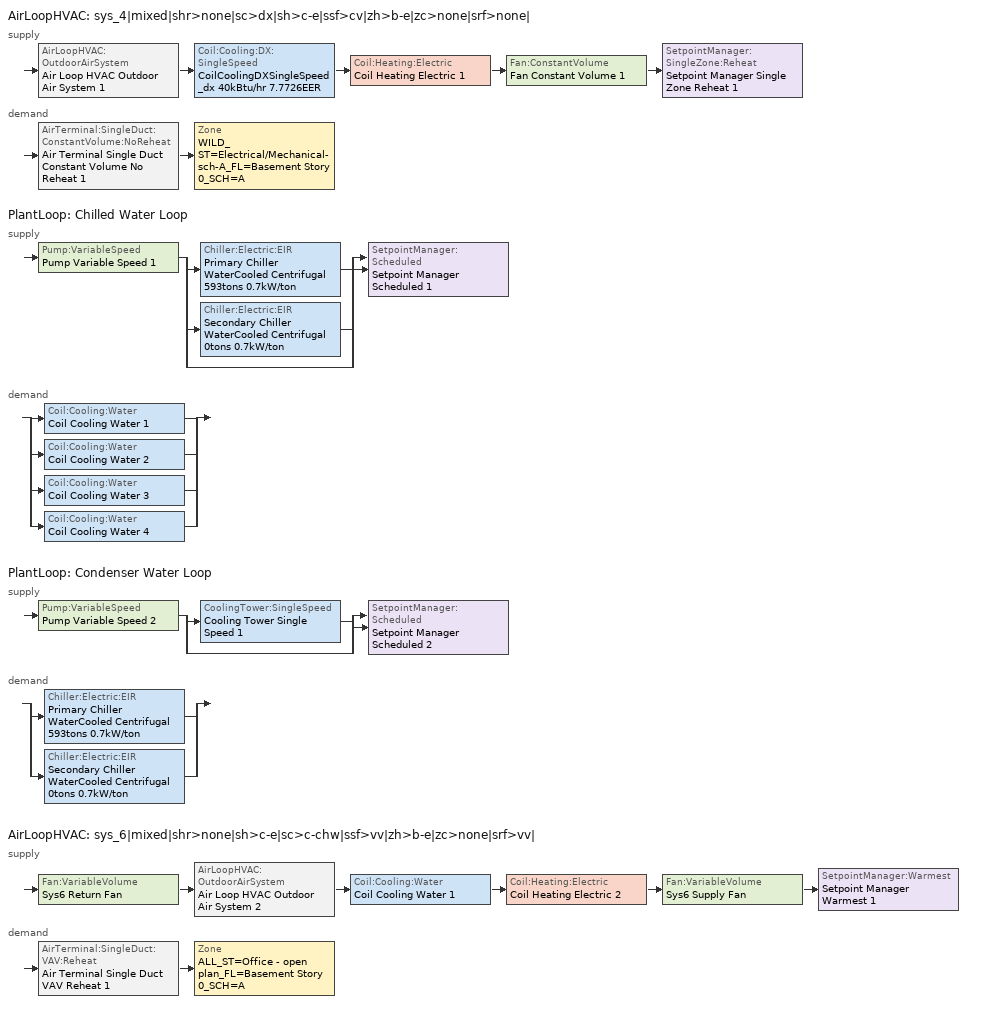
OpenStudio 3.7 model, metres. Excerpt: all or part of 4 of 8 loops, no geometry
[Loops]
AirLoopHVAC 'sys_4|mixed|shr>none|sc>dx|sh>c-e|ssf>cv|zh>b-e|zc>none|srf>none|'
 supply: AirLoopHVAC:OutdoorAirSystem 'Air Loop HVAC Outdoor Air System 1' > Coil:Cooling:DX:SingleSpeed 'CoilCoolingDXSingleSpeed_dx 40kBtu/hr 7.7726EER' > Coil:Heating:Electric 'Coil Heating Electric 1' > Fan:ConstantVolume 'Fan Constant Volume 1' > SetpointManager:SingleZone:Reheat 'Setpoint Manager Single Zone Reheat 1'
 demand: AirTerminal:SingleDuct:ConstantVolume:NoReheat 'Air Terminal Single Duct Constant Volume No Reheat 1' > Zone 'WILD_ST=Electrical/Mechanical-sch-A_FL=Basement Story 0_SCH=A'
PlantLoop 'Chilled Water Loop'
 supply: Pump:VariableSpeed 'Pump Variable Speed 1' > split
  | Chiller:Electric:EIR 'Primary Chiller WaterCooled Centrifugal 593tons 0.7kW/ton'
  | Chiller:Electric:EIR 'Secondary Chiller WaterCooled Centrifugal 0tons 0.7kW/ton'
  | bypass
  join > SetpointManager:Scheduled 'Setpoint Manager Scheduled 1'
 demand: split
  | Coil:Cooling:Water 'Coil Cooling Water 1'
  | Coil:Cooling:Water 'Coil Cooling Water 2'
  | Coil:Cooling:Water 'Coil Cooling Water 3'
  | Coil:Cooling:Water 'Coil Cooling Water 4'
PlantLoop 'Condenser Water Loop'
 supply: Pump:VariableSpeed 'Pump Variable Speed 2' > split
  | CoolingTower:SingleSpeed 'Cooling Tower Single Speed 1'
  | bypass
  join > SetpointManager:Scheduled 'Setpoint Manager Scheduled 2'
 demand: split
  | Chiller:Electric:EIR 'Primary Chiller WaterCooled Centrifugal 593tons 0.7kW/ton'
  | Chiller:Electric:EIR 'Secondary Chiller WaterCooled Centrifugal 0tons 0.7kW/ton'
AirLoopHVAC 'sys_6|mixed|shr>none|sh>c-e|sc>c-chw|ssf>vv|zh>b-e|zc>none|srf>vv|'
 supply: Fan:VariableVolume 'Sys6 Return Fan' > AirLoopHVAC:OutdoorAirSystem 'Air Loop HVAC Outdoor Air System 2' > Coil:Cooling:Water 'Coil Cooling Water 1' > Coil:Heating:Electric 'Coil Heating Electric 2' > Fan:VariableVolume 'Sys6 Supply Fan' > SetpointManager:Warmest 'Setpoint Manager Warmest 1'
 demand: AirTerminal:SingleDuct:VAV:Reheat 'Air Terminal Single Duct VAV Reheat 1' > Zone 'ALL_ST=Office - open plan_FL=Basement Story 0_SCH=A'
[Sizing:Zone] Zone Cooling Design Supply Air Temperature Input Method=TemperatureDifference; Zone Cooling Design Supply Air Temperature {C}=14; Zone Cooling Design Supply Air Temperature Difference {deltaC}=11; Zone Heating Design Supply Air Temperature Input Method=TemperatureDifference; Zone Heating Design Supply Air Temperature {C}=40; Zone Heating Design Supply Air Temperature Difference {deltaC}=21; Zone Cooling Design Supply Air Humidity Ratio {kg-H2O/kg-air}=0.0085; Zone Heating Design Supply Air Humidity Ratio {kg-H2O/kg-air}=0.008; Zone Heating Sizing Factor=1.3; Zone Cooling Sizing Factor=1.1; Cooling Design Air Flow Method=DesignDay; Heating Design Air Flow Method=DesignDay; Account for Dedicated Outdoor Air System=No; Dedicated Outdoor Air System Control Strategy=NeutralSupplyAir; Dedicated Outdoor Air Low Setpoint Temperature for Design {C}=autosize; Dedicated Outdoor Air High Setpoint Temperature for Design {C}=autosize; Zone Load Sizing Method=Sensible Load Only No Latent Load; Zone Latent Cooling Design Supply Air Humidity Ratio Input Method=HumidityRatioDifference; Zone Cooling Design Supply Air Humidity Ratio Difference {kgWater/kgDryAir}=0.005; Zone Latent Heating Design Supply Air Humidity Ratio Input Method=HumidityRatioDifference; Zone Humidification Design Supply Air Humidity Ratio Difference {kgWater/kgDryAir}=0.005
ALL_ST=Office - open plan_FL=Basement Story 0_SCH=A; WILD_ST=Electrical/Mechanical-sch-A_FL=Basement Story 0_SCH=A
[Zone equipment]
ALL_ST=Office - open plan_FL=Basement Story 0_SCH=A: Air Terminal Single Duct VAV Reheat 1, Zone HVAC Baseboard Convective Electric 2
WILD_ST=Electrical/Mechanical-sch-A_FL=Basement Story 0_SCH=A: Air Terminal Single Duct Constant Volume No Reheat 1, Zone HVAC Baseboard Convective Electric 1, Sys_4_zone_exhaust_fan
[AirLoopHVAC] Design Supply Air Flow Rate {m3/s}=autosize; Design Return Air Flow Fraction of Supply Air Flow=1
Name | Availability Schedule
sys_4|mixed|shr>none|sc>dx|sh>c-e|ssf>cv|zh>b-e|zc>none|srf>none| | sys_4|mixed|shr>none|sc>dx|sh>c-e|ssf>cv|zh>b-e|zc>none|srf>none| Occ Sch
sys_6|mixed|shr>none|sh>c-e|sc>c-chw|ssf>vv|zh>b-e|zc>none|srf>vv| | sys_6|mixed|shr>none|sh>c-e|sc>c-chw|ssf>vv|zh>b-e|zc>none|srf>vv| Occ Sch
[Sizing:System] Design Outdoor Air Flow Rate {m3/s}=Autosize; Preheat Design Temperature {C}=7; Preheat Design Humidity Ratio {kg-H2O/kg-Air}=0.008; Precool Design Humidity Ratio {kg-H2O/kg-Air}=0.008; Central Cooling Design Supply Air Temperature {C}=13; 100% Outdoor Air in Cooling=No; 100% Outdoor Air in Heating=No; Central Cooling Design Supply Air Humidity Ratio {kg-H2O/kg-Air}=0.0085; Zone Maximum Outdoor Air Fraction=1; Cooling Supply Air Flow Rate Per Floor Area {m3/s-m2}=0.00996765; Cooling Fraction of Autosized Cooling Supply Air Flow Rate=1; Cooling Supply Air Flow Rate Per Unit Cooling Capacity {m3/s-W}=3.94755e-05; Heating Supply Air Flow Rate Per Floor Area {m3/s-m2}=0.00996765; Heating Fraction of Autosized Heating Supply Air Flow Rate=1; Heating Fraction of Autosized Cooling Supply Air Flow Rate=1; Heating Supply Air Flow Rate Per Unit Heating Capacity {m3/s-W}=3.15882e-05; Cooling Design Capacity Method=CoolingDesignCapacity; Cooling Design Capacity {W}=autosize; Cooling Design Capacity Per Floor Area {W/m2}=234.7; Fraction of Autosized Cooling Design Capacity=1; Heating Design Capacity Method=HeatingDesignCapacity; Heating Design Capacity {W}=autosize; Heating Design Capacity Per Floor Area {W/m2}=157; Fraction of Autosized Heating Design Capacity=1; Central Cooling Capacity Control Method=OnOff; Occupant Diversity=autosize
Name | Type of Load to Size On | Central Heating Maximum System Air Flow Ratio | Precool Design Temperature {C} | Central Heating Design Supply Air Temperature {C} | Sizing Option | Central Heating Design Supply Air Humidity Ratio {kg-H2O/kg-Air} | Cooling Design Air Flow Method | Cooling Design Air Flow Rate {m3/s} | Heating Design Air Flow Method | Heating Design Air Flow Rate {m3/s} | System Outdoor Air Method
sys_4|mixed|shr>none|sc>dx|sh>c-e|ssf>cv|zh>b-e|zc>none|srf>none| | VentilationRequirement | 1 | 13 | 43 | NonCoincident | 0.008 | DesignDay | 0 | DesignDay | 0 | ZoneSum
sys_6|mixed|shr>none|sh>c-e|sc>c-chw|ssf>vv|zh>b-e|zc>none|srf>vv| |  | 0.3 | 12.8 | 20
[Fan:ConstantVolume]
Fan Constant Volume 1: Availability Schedule=Always On Discrete; Fan Total Efficiency=0.39975; Pressure Rise {Pa}=640; Maximum Flow Rate {m3/s}=AutoSize; Motor Efficiency=0.615
[Coil:Heating:Electric] Availability Schedule=Always On Discrete
Name | Nominal Capacity {W}
Coil Heating Electric 1; Coil Heating Electric 2
Coil Heating Electric 3 | 7440.91
[Coil:Cooling:DX:SingleSpeed]
CoilCoolingDXSingleSpeed_dx 40kBtu/hr 7.7726EER: Availability Schedule=Always On Discrete; Rated Total Cooling Capacity {W}=autosize; Rated Sensible Heat Ratio=autosize; Rated COP {W/W}=2.72491; Rated Air Flow Rate {m3/s}=autosize; Rated Evaporator Fan Power Per Volume Flow Rate 2017 {W/(m3/s)}=773.3; Rated Evaporator Fan Power Per Volume Flow Rate 2023 {W/(m3/s)}=934.4; Total Cooling Capacity Function of Temperature Curve=DXCOOL-NECB2011-REF-CAPFT; Total Cooling Capacity Function of Flow Fraction Curve=DXCOOL-NECB2011-REF-CAPFFLOW; Energy Input Ratio Function of Temperature Curve=DXCOOL-NECB2011-REF-COOLEIRFT; Energy Input Ratio Function of Flow Fraction Curve=DXCOOL-NECB2011-REF-COOLEIRFFLOW; Part Load Fraction Correlation Curve=DXCOOL-NECB2011-REF-COOLPLFFPLR; Minimum Outdoor Dry-Bulb Temperature for Compressor Operation {C}=-25; Nominal Time for Condensate Removal to Begin {s}=0; Ratio of Initial Moisture Evaporation Rate and Steady State Latent Capacity=0; Maximum Cycling Rate {cycles/hr}=0; Latent Capacity Time Constant {s}=0; Condenser Type=AirCooled; Evaporative Condenser Effectiveness=0.9; Evaporative Condenser Air Flow Rate {m3/s}=autosize; Evaporative Condenser Pump Rated Power Consumption {W}=autosize; Crankcase Heater Capacity {W}=0; Maximum Outdoor Dry-Bulb Temperature for Crankcase Heater Operation {C}=10; Basin Heater Capacity {W/K}=0; Basin Heater Setpoint Temperature {C}=2
[Controller:OutdoorAir] Minimum Outdoor Air Flow Rate {m3/s}=autosize; Maximum Outdoor Air Flow Rate {m3/s}=Autosize; Economizer Control Type=NoEconomizer; Economizer Control Action Type=ModulateFlow; Economizer Maximum Limit Dry-Bulb Temperature {C}=28; Economizer Maximum Limit Enthalpy {J/kg}=64000; Economizer Minimum Limit Dry-Bulb Temperature {C}=-100; Lockout Type=NoLockout; Minimum Limit Type=FixedMinimum; High Humidity Control=No; Heat Recovery Bypass Control Type=BypassWhenWithinEconomizerLimits; Economizer Operation Staging=InterlockedWithMechanicalCooling
Name | Minimum Outdoor Air Schedule | Controller Mechanical Ventilation
Controller Outdoor Air 1 | sys_4|mixed|shr>none|sc>dx|sh>c-e|ssf>cv|zh>b-e|zc>none|srf>none| Occ Sch | Controller Mechanical Ventilation 1
Controller Outdoor Air 2 | sys_6|mixed|shr>none|sh>c-e|sc>c-chw|ssf>vv|zh>b-e|zc>none|srf>vv| Occ Sch | Controller Mechanical Ventilation 2
[Controller:MechanicalVentilation] Availability Schedule=Always On Discrete; System Outdoor Air Method=ZoneSum
Controller Mechanical Ventilation 1; Controller Mechanical Ventilation 2
[AirLoopHVAC:OutdoorAirSystem]
Name | Controller
Air Loop HVAC Outdoor Air System 1 | Controller Outdoor Air 1
Air Loop HVAC Outdoor Air System 2 | Controller Outdoor Air 2
[SetpointManager:SingleZone:Reheat]
Setpoint Manager Single Zone Reheat 1: Minimum Supply Air Temperature {C}=13; Maximum Supply Air Temperature {C}=43; Control Zone=WILD_ST=Electrical/Mechanical-sch-A_FL=Basement Story 0_SCH=A; Setpoint Node or NodeList=sys_4|mixed|shr>none|sc>dx|sh>c-e|ssf>cv|zh>b-e|zc>none|srf>none| Supply Outlet Node
[AirTerminal:SingleDuct:ConstantVolume:NoReheat]
Air Terminal Single Duct Constant Volume No Reheat 1: Availability Schedule=Always On Discrete; Maximum Air Flow Rate {m3/s}=AutoSize
[ZoneHVAC:Baseboard:Convective:Electric] Availability Schedule=Always On Discrete; Nominal Capacity {W}=autosize; Efficiency=1
Zone HVAC Baseboard Convective Electric 1; Zone HVAC Baseboard Convective Electric 2
[Fan:ZoneExhaust]
Sys_4_zone_exhaust_fan: Fan Total Efficiency=0.137637; Pressure Rise {Pa}=124.544; Maximum Flow Rate {m3/s}=0.705974; System Availability Manager Coupling Mode=Coupled
[PlantLoop] Glycol Concentration=0; Plant Loop Volume {m3}=Autocalculate; Load Distribution Scheme=Optimal
Chilled Water Loop; Condenser Water Loop
[Sizing:Plant] Loop Design Temperature Difference {deltaC}=6; Sizing Option=NonCoincident; Zone Timesteps in Averaging Window=1; Coincident Sizing Factor Mode=None
Name | Loop Type | Design Loop Exit Temperature {C}
Chilled Water Loop | Cooling | 7
Condenser Water Loop | Condenser | 29
[Pump:VariableSpeed] Pump Control Type=Intermittent; Skin Loss Radiative Fraction=0.5; Design Power Sizing Method=PowerPerFlowPerPressure; Design Electric Power per Unit Flow Rate {W/(m3/s)}=348701.1; Design Shaft Power per Unit Flow Rate per Unit Head {W-s/m3-Pa}=1.28205; Design Minimum Flow Rate Fraction=0
Name | Motor Efficiency
Pump Variable Speed 1 | 0.936
Pump Variable Speed 2 | 0.954
[Chiller:Electric:EIR] Reference COP {W/W}=5.2; Reference Chilled Water Flow Rate {m3/s}=Autosize; Cooling Capacity Function of Temperature Curve=WaterCooled_Centrifugal_CAPFT_NECB2011; Electric Input to Cooling Output Ratio Function of Temperature Curve=WaterCooled_Centrifugal_EIRFT_NECB2011; Electric Input to Cooling Output Ratio Function of Part Load Ratio Curve=WaterCooled_Centrifugal_EIRFPLR_NECB2011; Minimum Part Load Ratio=0.25; Minimum Unloading Ratio=0.25; Condenser Type=WaterCooled; Chiller Flow Mode=LeavingSetpointModulated; Design Heat Recovery Water Flow Rate {m3/s}=Autosize; Sizing Factor=1; Basin Heater Capacity {W/K}=0; Basin Heater Setpoint Temperature {C}=10; Condenser Heat Recovery Relative Capacity Fraction=1
Name | Reference Capacity {W}
Primary Chiller WaterCooled Centrifugal 593tons 0.7kW/ton | 2.08625e+06
Secondary Chiller WaterCooled Centrifugal 0tons 0.7kW/ton | 0.001
[SetpointManager:Scheduled] Control Variable=Temperature
Name | Schedule | Setpoint Node or NodeList
Setpoint Manager Scheduled 1 | CHW Temp | Chilled Water Loop Supply Outlet Node
Setpoint Manager Scheduled 2 | CW Temp | Condenser Water Loop Supply Outlet Node
[CoolingTower:SingleSpeed]
Cooling Tower Single Speed 1: Design Water Flow Rate {m3/s}=autosize; Design Air Flow Rate {m3/s}=autosize; Fan Power at Design Air Flow Rate {W}=37311.7; U-Factor Times Area Value at Design Air Flow Rate {W/K}=autosize; Air Flow Rate in Free Convection Regime {m3/s}=autosize; U-Factor Times Area Value at Free Convection Air Flow Rate {W/K}=autosize; Performance Input Method=UFactorTimesAreaAndDesignWaterFlowRate; Free Convection Capacity {W}=0; Basin Heater Capacity {W/K}=0; Basin Heater Setpoint Temperature {C}=2; Evaporation Loss Mode=LossFactor; Evaporation Loss Factor {percent/K}=0.2; Drift Loss Percent {percent}=0.008; Blowdown Calculation Mode=ConcentrationRatio; Blowdown Concentration Ratio=3; Capacity Control=FanCycling; Number of Cells=2; Cell Control=MinimalCell; Cell Minimum  Water Flow Rate Fraction=0.33; Cell Maximum Water Flow Rate Fraction=2.5; Sizing Factor=1; Free Convection Air Flow Rate Sizing Factor=0.1; Free Convection U-Factor Times Area Value Sizing Factor=0.1; Heat Rejection Capacity and Nominal Capacity Sizing Ratio=1.25; Free Convection Nominal Capacity Sizing Factor=0.1; Design Inlet Air Dry-Bulb Temperature {C}=35; Design Inlet Air Wet-Bulb Temperature {C}=24; Design Approach Temperature {deltaC}=5; Design Range Temperature {deltaC}=6
[Fan:VariableVolume] Availability Schedule=Always On Discrete; Maximum Flow Rate {m3/s}=Autosize; Fan Power Minimum Flow Rate Input Method=Fraction; Fan Power Minimum Flow Fraction=0.68; Fan Power Minimum Air Flow Rate {m3/s}=0; Motor In Airstream Fraction=1; Fan Power Coefficient 1=-2.4176; Fan Power Coefficient 2=9.5874; Fan Power Coefficient 3=-11.559; Fan Power Coefficient 4=5.4009; Fan Power Coefficient 5=0
Name | Fan Total Efficiency | Pressure Rise {Pa} | Motor Efficiency
Sys6 Supply Fan | 0.549965 | 1000 | 0.8461
Sys6 Return Fan | 0.299975 | 250 | 0.4615
[Coil:Cooling:Water] Availability Schedule=Always On Discrete
Coil Cooling Water 1; Coil Cooling Water 2; Coil Cooling Water 3; Coil Cooling Water 4
[Controller:WaterCoil] Action=Reverse
Name | Water Coil
Controller Water Coil 1 | Coil Cooling Water 1
Controller Water Coil 2 | Coil Cooling Water 2
Controller Water Coil 3 | Coil Cooling Water 3
Controller Water Coil 4 | Coil Cooling Water 4
[SetpointManager:Warmest]
Setpoint Manager Warmest 1: Control Variable=Temperature; Minimum Setpoint Temperature {C}=13; Maximum Setpoint Temperature {C}=43; Strategy=MaximumTemperature; Setpoint Node or NodeList=sys_6|mixed|shr>none|sh>c-e|sc>c-chw|ssf>vv|zh>b-e|zc>none|srf>vv| Supply Outlet Node
[AirTerminal:SingleDuct:VAV:Reheat]
Air Terminal Single Duct VAV Reheat 1: Availability Schedule=Always On Discrete; Maximum Air Flow Rate {m3/s}=AutoSize; Zone Minimum Air Flow Input Method=Constant; Constant Minimum Air Flow Fraction=0.3; Fixed Minimum Air Flow Rate {m3/s}=1.56736; Reheat Coil=Coil Heating Electric 3; Maximum Hot Water or Steam Flow Rate {m3/s}=AutoSize; Minimum Hot Water or Steam Flow Rate {m3/s}=0; Convergence Tolerance=0.001; Damper Heating Action=Normal; Maximum Flow per Zone Floor Area During Reheat {m3/s-m2}=AutoSize; Maximum Flow Fraction During Reheat=AutoSize; Maximum Reheat Air Temperature {C}=43; Control For Outdoor Air=No
[EnergyManagementSystem:Program]
ems_sys_6_mixed_shr_none_sh_c_e_sc_c_chw_ssf_vv_zh_b_e_zc_none_srf_vv__3_OptimumStartProg0: IF DaylightSavings==0 && DayOfWeek>1 && Hour==5 && OAT_2<23.9 && OAT_2>1.7; SET ems_sys_6_mixed_shr_none_sh_c_e_sc_c_chw_ssf_vv_zh_b_e_zc_none_srf_vv__3_ClgSch0 = 29.4; SET ems_sys_6_mixed_shr_none_sh_c_e_sc_c_chw_ssf_vv_zh_b_e_zc_none_srf_vv__3_HtgSch0 = 15.6; ELSEIF DaylightSavings==0 && DayOfWeek==1 && Hour==7 && OAT_2<23.9 && OAT_2>1.7; SET ems_sys_6_mixed_shr_none_sh_c_e_sc_c_chw_ssf_vv_zh_b_e_zc_none_srf_vv__3_ClgSch0 = 29.4; SET ems_sys_6_mixed_shr_none_sh_c_e_sc_c_chw_ssf_vv_zh_b_e_zc_none_srf_vv__3_HtgSch0 = 15.6; ELSEIF DaylightSavings==1 && DayOfWeek>1 && Hour==4 && OAT_2<23.9 && OAT_2>1.7; SET ems_sys_6_mixed_shr_none_sh_c_e_sc_c_chw_ssf_vv_zh_b_e_zc_none_srf_vv__3_ClgSch0 = 29.4; SET ems_sys_6_mixed_shr_none_sh_c_e_sc_c_chw_ssf_vv_zh_b_e_zc_none_srf_vv__3_HtgSch0 = 15.6; ELSEIF DaylightSavings==1 && DayOfWeek==1 && Hour==6 && OAT_2<23.9 && OAT_2>1.7; SET ems_sys_6_mixed_shr_none_sh_c_e_sc_c_chw_ssf_vv_zh_b_e_zc_none_srf_vv__3_ClgSch0 = 29.4; SET ems_sys_6_mixed_shr_none_sh_c_e_sc_c_chw_ssf_vv_zh_b_e_zc_none_srf_vv__3_HtgSch0 = 15.6; ELSE; SET ems_sys_6_mixed_shr_none_sh_c_e_sc_c_chw_ssf_vv_zh_b_e_zc_none_srf_vv__3_ClgSch0 = NULL; SET ems_sys_6_mixed_shr_none_sh_c_e_sc_c_chw_ssf_vv_zh_b_e_zc_none_srf_vv__3_HtgSch0 = NULL; ENDIF
[Schedule:Ruleset]
Name | Default Day Schedule | Summer Design Day Schedule | Winter Design Day Schedule
CHW Temp | Schedule Day 3
CW Temp | Schedule Day 4
sys_4|mixed|shr>none|sc>dx|sh>c-e|ssf>cv|zh>b-e|zc>none|srf>none| Occ Sch | sys_4|mixed|shr>none|sc>dx|sh>c-e|ssf>cv|zh>b-e|zc>none|srf>none| Occ Sch Default | sys_4|mixed|shr>none|sc>dx|sh>c-e|ssf>cv|zh>b-e|zc>none|srf>none| Occ Sch Summer Design Day | sys_4|mixed|shr>none|sc>dx|sh>c-e|ssf>cv|zh>b-e|zc>none|srf>none| Occ Sch Winter Design Day
sys_6|mixed|shr>none|sh>c-e|sc>c-chw|ssf>vv|zh>b-e|zc>none|srf>vv| Occ Sch | sys_6|mixed|shr>none|sh>c-e|sc>c-chw|ssf>vv|zh>b-e|zc>none|srf>vv| Occ Sch Default | sys_6|mixed|shr>none|sh>c-e|sc>c-chw|ssf>vv|zh>b-e|zc>none|srf>vv| Occ Sch Summer Design Day | sys_6|mixed|shr>none|sh>c-e|sc>c-chw|ssf>vv|zh>b-e|zc>none|srf>vv| Occ Sch Winter Design Day
[Schedule:Day]
Schedule Day 3; wkdCHW Temp 1; satCHW Temp 1; sunCHW Temp 1: 1, 0, 7, 2, 0, 7, 3, 0, 7, 4, 0, 7, 5, 0, 7, 6, 0, 7, 7, 0, 7, 8, 0, 7, 9, 0, 7, 10, 0, 7, 11, 0, 7, 12, 0, 7, 13, 0, 7, 14, 0, 7, 15, 0, 7, 16, 0, 7, 17, 0, 7, 18, 0, 7, 19, 0, 7, 20, 0, 7, 21, 0, 7, 22, 0, 7, 23, 0, 7, 24, 0, 7
Schedule Day 4; wkdCW Temp 1; satCW Temp 1; sunCW Temp 1: 1, 0, 29, 2, 0, 29, 3, 0, 29, 4, 0, 29, 5, 0, 29, 6, 0, 29, 7, 0, 29, 8, 0, 29, 9, 0, 29, 10, 0, 29, 11, 0, 29, 12, 0, 29, 13, 0, 29, 14, 0, 29, 15, 0, 29, 16, 0, 29, 17, 0, 29, 18, 0, 29, 19, 0, 29, 20, 0, 29, 21, 0, 29, 22, 0, 29, 23, 0, 29, 24, 0, 29
sys_4|mixed|shr>none|sc>dx|sh>c-e|ssf>cv|zh>b-e|zc>none|srf>none| Occ Sch Default; sys_6|mixed|shr>none|sh>c-e|sc>c-chw|ssf>vv|zh>b-e|zc>none|srf>vv| Occ Sch Default: 8, 0, 0, 19, 0, 1, 24, 0, 0
sys_4|mixed|shr>none|sc>dx|sh>c-e|ssf>cv|zh>b-e|zc>none|srf>none| Occ Sch Winter Design Day; sys_4|mixed|shr>none|sc>dx|sh>c-e|ssf>cv|zh>b-e|zc>none|srf>none| Occ Sch Summer Design Day; sys_6|mixed|shr>none|sh>c-e|sc>c-chw|ssf>vv|zh>b-e|zc>none|srf>vv| Occ Sch Winter Design Day; sys_6|mixed|shr>none|sh>c-e|sc>c-chw|ssf>vv|zh>b-e|zc>none|srf>vv| Occ Sch Summer Design Day: 24, 0, 1
Schedule Day 7; Schedule Day 8; Schedule Day 9; Schedule Day 10: 24, 0, 0
[Schedule:Rule] Date Specification Type=DateRange; Start Month=1; End Month=12
Name | Schedule Ruleset | Rule Order | Day Schedule | Apply Sunday | Apply Monday | Apply Tuesday | Apply Wednesday | Apply Thursday | Apply Friday | Apply Saturday | Start Day | End Day
wkdCHW Temp rule | CHW Temp | 2 | wkdCHW Temp 1 | No | Yes | Yes | Yes | Yes | Yes | No | 1 | 31
satCHW Temprule | CHW Temp | 1 | satCHW Temp 1 | No | No | No | No | No | No | Yes | 1 | 31
sunCHW Temprule | CHW Temp | 0 | sunCHW Temp 1 | Yes | No | No | No | No | No | No | 1 | 31
wkdCW Temp rule | CW Temp | 2 | wkdCW Temp 1 | No | Yes | Yes | Yes | Yes | Yes | No | 1 | 31
satCW Temprule | CW Temp | 1 | satCW Temp 1 | No | No | No | No | No | No | Yes | 1 | 31
sunCW Temprule | CW Temp | 0 | sunCW Temp 1 | Yes | No | No | No | No | No | No | 1 | 31
Schedule Rule 20 | sys_4|mixed|shr>none|sc>dx|sh>c-e|ssf>cv|zh>b-e|zc>none|srf>none| Occ Sch | 1 | Schedule Day 7 |  |  |  |  |  |  | Yes | 7 | 30
Schedule Rule 21 | sys_4|mixed|shr>none|sc>dx|sh>c-e|ssf>cv|zh>b-e|zc>none|srf>none| Occ Sch | 0 | Schedule Day 8 | Yes |  |  |  |  |  |  | 1 | 31
Schedule Rule 22 | sys_6|mixed|shr>none|sh>c-e|sc>c-chw|ssf>vv|zh>b-e|zc>none|srf>vv| Occ Sch | 1 | Schedule Day 9 |  |  |  |  |  |  | Yes | 7 | 30
Schedule Rule 23 | sys_6|mixed|shr>none|sh>c-e|sc>c-chw|ssf>vv|zh>b-e|zc>none|srf>vv| Occ Sch | 0 | Schedule Day 10 | Yes |  |  |  |  |  |  | 1 | 31
[Schedule:Constant]
Always On Discrete: Value=1
[Curve:Biquadratic] Minimum Value of y=24
Name | Coefficient1 Constant | Coefficient2 x | Coefficient3 x**2 | Coefficient4 y | Coefficient5 y**2 | Coefficient6 x*y | Minimum Value of x | Maximum Value of x | Maximum Value of y
DXCOOL-NECB2011-REF-CAPFT | 0.867905 | 0.0142459 | 0.00055436 | -0.0075575 | 3.3e-05 | -0.0001918 | 13 | 24 | 46
DXCOOL-NECB2011-REF-COOLEIRFT | 0.114171 | 0.0281822 | -0.0004199 | 0.0214108 | 0.000161028 | -0.000679104 | 13 | 24 | 46
WaterCooled_Centrifugal_CAPFT_NECB2011 | 0.707908 | -0.00200657 | -0.00259605 | 0.0300588 | -0.00105643 | 0.0020457 | 5 | 10 | 35
WaterCooled_Centrifugal_EIRFT_NECB2011 | 0.560523 | -0.0137816 | 6.56424e-05 | 0.0132194 | 0.000268596 | -0.000501131 | 5 | 10 | 35
[Curve:Quadratic]
Name | Coefficient1 Constant | Coefficient2 x | Coefficient3 x**2 | Minimum Value of x | Maximum Value of x
DXCOOL-NECB2011-REF-CAPFFLOW | 0.8 | 0.2 | 0 | 0.5 | 1.5
DXCOOL-NECB2011-REF-COOLEIRFFLOW | 1.1552 | -0.1808 | 0.0256 | 0.5 | 1.5
WaterCooled_Centrifugal_EIRFPLR_NECB2011 | 0.171493 | 0.588202 | 0.237373 | 0 | 1
[Curve:Cubic]
DXCOOL-NECB2011-REF-COOLPLFFPLR: Coefficient1 Constant=0.0277; Coefficient2 x=4.9151; Coefficient3 x**2=-8.184; Coefficient4 x**3=4.2702; Minimum Value of x=0.7; Maximum Value of x=1
